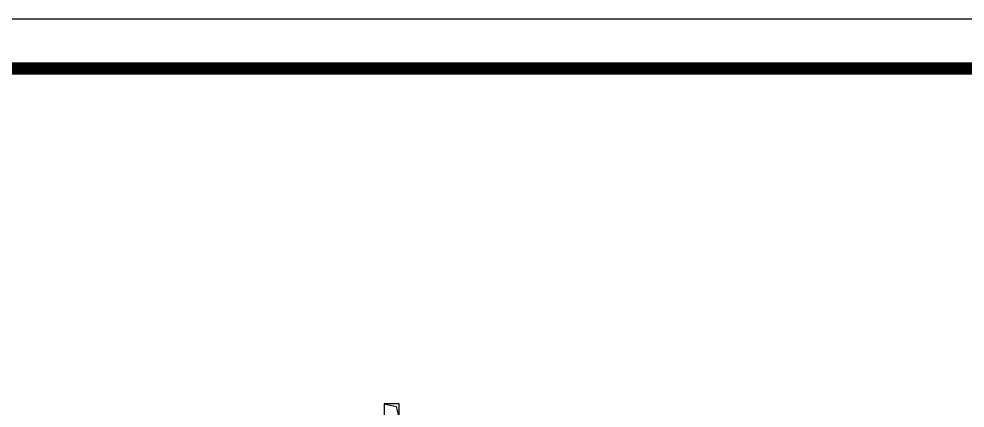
# Model space of a CAD drawing. Extents: x 93518 to 937116, y -359949 to 58022.
# Drawn here: x 690415 to 692302, y -116418 to -115641 of the extents above; entities that cross this region are included whole.
import ezdxf

# ---------------------------------------------------------------- set-up
doc = ezdxf.new("R2010")
doc.units = 0
doc.header["$LTSCALE"] = 1000
doc.header["$MEASUREMENT"] = 0
doc.linetypes.add('DASHDOT', pattern=[1, 0.5, -0.25, 0, -0.25])
doc.layers.get('0').update_dxf_attribs({"linetype": 'CONTINUOUS'})
doc.layers.add('Z-本期建构筑物', color=4, linetype='CONTINUOUS')
doc.styles.add('HZ', font='geditxt.shx', dxfattribs={"width": 0.8, "bigfont": 'dxt.shx'})

# ---------------------------------------------------------------- blocks, each defined once
blk = doc.blocks.new('化水车间')
for p, q in [((2963.15, 1713.75), (2963.628, 1713.636)), ((2963.628, 1713.636), (2963.75, 1713.15))]:
    blk.add_line(p, q)
blk.add_lwpolyline([(2963.15, 1713.75), (2963.15, 1713.15), (2963.75, 1713.15), (2963.75, 1713.75)], close=True)
blk = doc.blocks.new('wq')
at = {"color": 8, "linetype": 'DASHDOT', "ltscale": 10}
blk.add_line((3669.988, 1729.3), (3789.7785, 1729.3), dxfattribs=at)
at = {"color": 8, "const_width": 0.5}
blk.add_lwpolyline([(3717.7785, 1727.3), (3777.7785, 1727.3)], dxfattribs=at)
at = {"color": 8}
blk.add_blockref('化水车间', (784.7785, 0), dxfattribs=at)
at = {"color": 8, "style": 'HZ', "width": 0.8}
for p in [(3758.7668, 1735.8555), (3729.686, 1643.9264), (3799.3404, 1612.5855)]:
    blk.add_attdef('9.80', p, '', height=3.5, dxfattribs=at)

msp = doc.modelspace()

# ---------------------------------------------------------------- block references
at = {"layer": 'Z-本期建构筑物', "xscale": 49.42079999997804, "yscale": 49.42079999999987, "zscale": 49.42080000000001}
msp.add_blockref('wq', (505917.6, -201104.7), dxfattribs=at)

doc.saveas('drawing.dxf')
